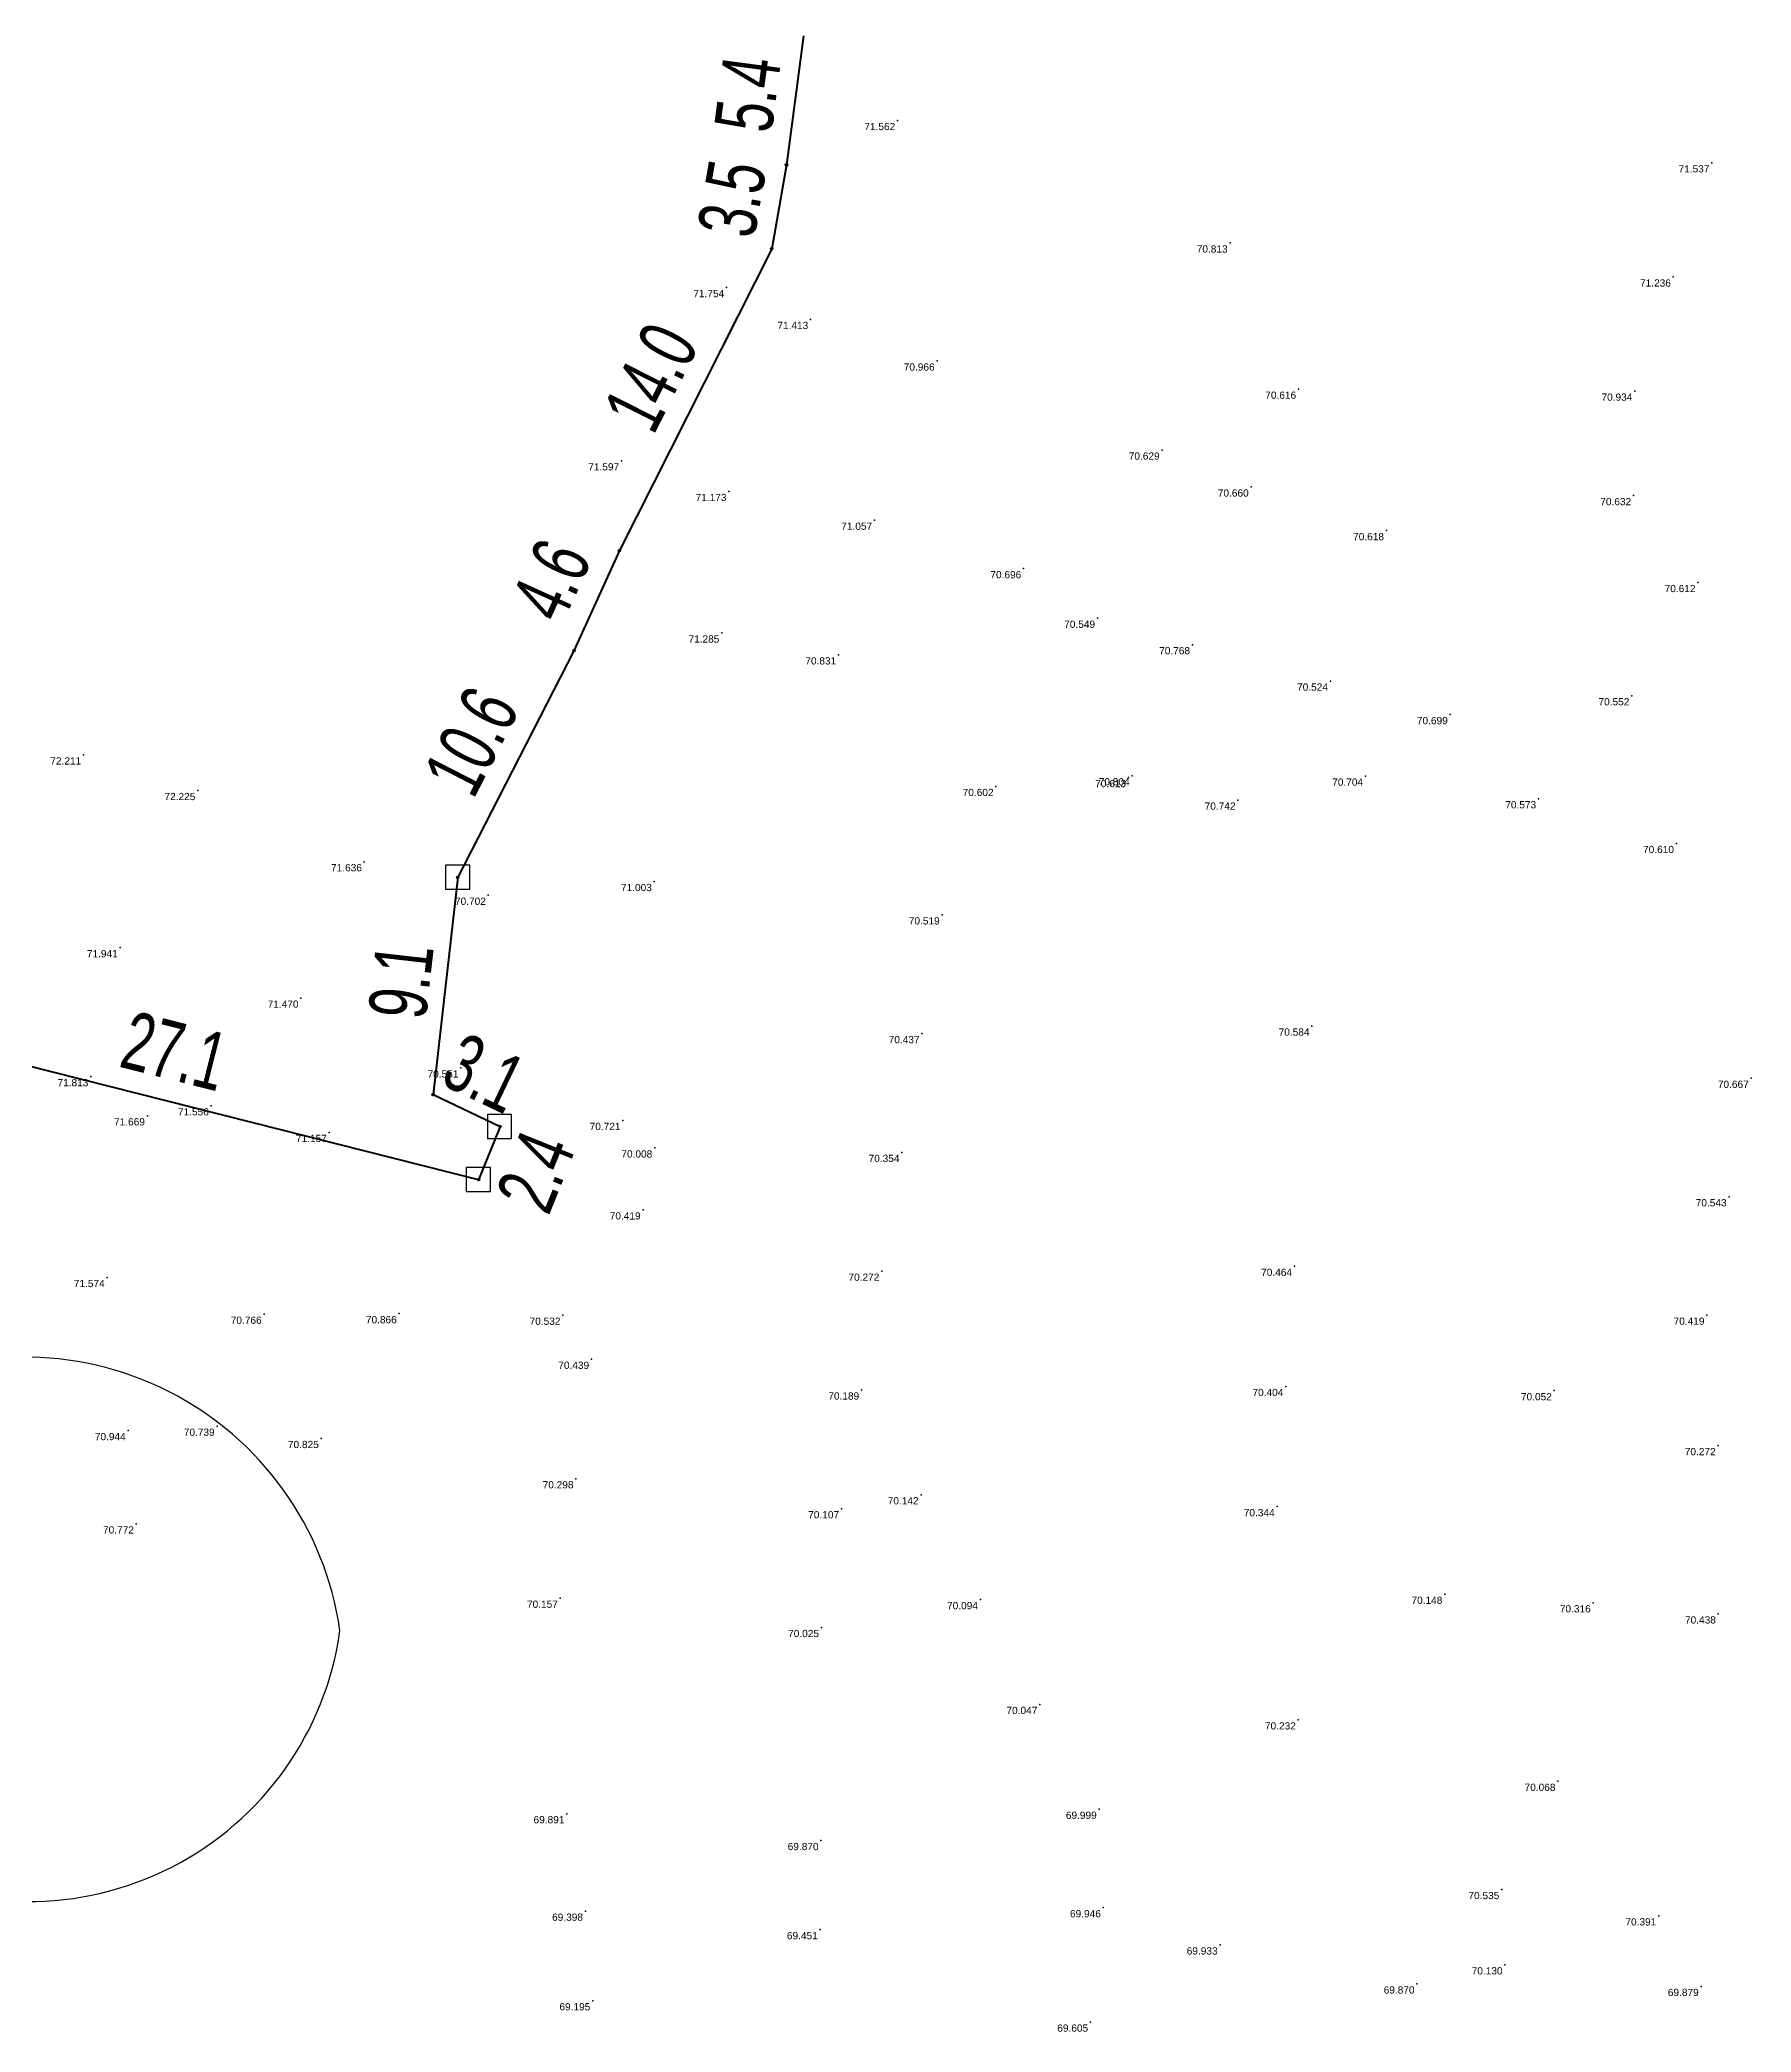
# Model space of a CAD drawing. Header units: millimetres. Extents: x 706139 to 707011, y 753722 to 954403.
# Drawn here: x 706221.6 to 706292.7, y 953858 to 953940.7 of the extents above; entities that cross this region are included whole.
import ezdxf
from ezdxf.enums import TextEntityAlignment as Align

# ---------------------------------------------------------------- set-up
doc = ezdxf.new("R2010")
doc.units = ezdxf.units.MM
doc.linetypes.add('SOLID_LINE', pattern=[0])
doc.layers.add('BD', color=1, linetype='Continuous', lineweight=40)
doc.layers.add('BD SYMBOL', color=7, linetype='Continuous', lineweight=30)
for name, color, linetype in [('dim', 7, 'Continuous'), ('Height', 7, 'Continuous'), ('SY SYMBOL', 7, 'Continuous')]:
    doc.layers.add(name, color=color, linetype=linetype)
doc.styles.add('DIM', font='ARIALN.TTF', dxfattribs={"width": 0.8, "height": 2.4})
doc.styles.get("Standard").update_dxf_attribs({"font": 'arial.ttf'})
doc.dimstyles.get("Standard").update_dxf_attribs({"dimtxt": 0.18, "dimasz": 0.18, "dimexe": 0.18, "dimexo": 0.0625, "dimgap": 0.09, "dimtad": 0, "dimtih": 1, "dimtoh": 1, "dimdec": 4, "dimzin": 0, "dimdsep": 46, "dimtxsty": 'Standard', "dimcen": 0.09, "dimadec": 0, "dimazin": 0, "dimtfac": 1, "dimtdec": 4, "dimtofl": 0, "dimtmove": 0, "dimatfit": 3, "dimfxl": 1, "dimtolj": 1, "dimtzin": 0, "dimarcsym": 0})

# ---------------------------------------------------------------- blocks, each defined once
blk = doc.blocks.new('BD')
at = {"linetype": 'ByBlock'}
for p, q in [((-0.037, -0.034), (0.037, 0.034)), ((-0.035, 0.035), (0.035, -0.035))]:
    blk.add_line(p, q, dxfattribs=at)
blk.add_circle((0, 0), 0.05)
blk.add_point((0, 0))
blk = doc.blocks.new('SYSTONE')
at = {"color": 6}
blk.add_polyline3d([(-0.256, -0.003, 0), (-0.256, -0.253, 0), (0.244, -0.253, 0), (0.244, 0.247, 0), (-0.256, 0.247, 0), (-0.256, -0.003, 0)], close=True, dxfattribs=at)
blk.add_point((0, 0), dxfattribs=at)
blk = doc.blocks.new('*D195')
at = {"layer": 'Defpoints', "color": 0, "transparency": 16777216}
for p in [(707462.435, 953868.763), (707489.182, 953864.167), (707488.67, 953862.138)]:
    blk.add_point(p, dxfattribs=at)
at = {"layer": 'dim', "color": 0, "transparency": 16777216, "insert": (707476.065, 953867.48), "char_height": 2.4, "attachment_point": 5, "rotation": 345.82766, "style": 'DIM'}
blk.add_mtext('\\A1;27.1', dxfattribs=at)
blk = doc.blocks.new('*D196')
at = {"layer": 'Defpoints', "color": 0, "transparency": 16777216}
for p in [(707489.562, 953864.346), (707491.477, 953863.573), (707488.67, 953862.138)]:
    blk.add_point(p, dxfattribs=at)
at = {"layer": 'dim', "color": 0, "transparency": 16777216, "insert": (707491.031, 953862.469), "char_height": 2.4, "attachment_point": 5, "rotation": 68.00201, "style": 'DIM'}
blk.add_mtext('\\A1;2.4', dxfattribs=at)
blk = doc.blocks.new('*D197')
at = {"layer": 'Defpoints', "color": 0, "transparency": 16777216}
for p in [(707487.524, 953867.212), (707486.788, 953865.671), (707489.562, 953864.346)]:
    blk.add_point(p, dxfattribs=at)
at = {"layer": 'dim', "color": 0, "transparency": 16777216, "insert": (707488.911, 953866.55), "char_height": 2.4, "attachment_point": 5, "rotation": 334.46854, "style": 'DIM'}
blk.add_mtext('\\A1;3.1', dxfattribs=at)
blk = doc.blocks.new('*D198')
at = {"layer": 'Defpoints', "color": 0, "transparency": 16777216}
for p in [(707485.978, 953874.898), (707487.809, 953874.69), (707486.788, 953865.671)]:
    blk.add_point(p, dxfattribs=at)
at = {"layer": 'dim', "color": 0, "transparency": 16777216, "insert": (707485.467, 953870.388), "char_height": 2.4, "attachment_point": 5, "rotation": 83.5413, "style": 'DIM'}
blk.add_mtext('\\A1;9.1', dxfattribs=at)
blk = doc.blocks.new('*D199')
at = {"layer": 'Defpoints', "color": 0, "transparency": 16777216}
for p in [(707490.787, 953885.035), (707492.628, 953884.091), (707487.809, 953874.69)]:
    blk.add_point(p, dxfattribs=at)
at = {"layer": 'dim', "color": 0, "transparency": 16777216, "insert": (707488.378, 953880.334), "char_height": 2.4, "attachment_point": 5, "rotation": 62.86009, "style": 'DIM'}
blk.add_mtext('\\A1;10.6', dxfattribs=at)
blk = doc.blocks.new('*D200')
at = {"layer": 'Defpoints', "color": 0, "transparency": 16777216}
for p in [(707492.635, 953889.101), (707494.516, 953888.246), (707492.628, 953884.091)]:
    blk.add_point(p, dxfattribs=at)
at = {"layer": 'dim', "color": 0, "transparency": 16777216, "insert": (707491.691, 953887.023), "char_height": 2.4, "attachment_point": 5, "rotation": 65.56332, "style": 'DIM'}
blk.add_mtext('\\A1;4.6', dxfattribs=at)
blk = doc.blocks.new('*D201')
at = {"layer": 'Defpoints', "color": 0, "transparency": 16777216}
for p in [(707498.994, 953901.704), (707500.837, 953900.774), (707494.516, 953888.246)]:
    blk.add_point(p, dxfattribs=at)
at = {"layer": 'dim', "color": 0, "transparency": 16777216, "insert": (707495.834, 953895.44), "char_height": 2.4, "attachment_point": 5, "rotation": 63.22678, "style": 'DIM'}
blk.add_mtext('\\A1;14.0', dxfattribs=at)
blk = doc.blocks.new('*D202')
at = {"layer": 'Defpoints', "color": 0, "transparency": 16777216}
for p in [(707499.501, 953904.601), (707501.447, 953904.26), (707500.837, 953900.774)]:
    blk.add_point(p, dxfattribs=at)
at = {"layer": 'dim', "color": 0, "transparency": 16777216, "insert": (707499.196, 953902.858), "char_height": 2.4, "attachment_point": 5, "rotation": 80.07455, "style": 'DIM'}
blk.add_mtext('\\A1;3.5', dxfattribs=at)
blk = doc.blocks.new('*D203')
at = {"layer": 'Defpoints', "color": 0, "transparency": 16777216}
for p in [(707500.203, 953909.88), (707502.16, 953909.619), (707501.447, 953904.26)]:
    blk.add_point(p, dxfattribs=at)
at = {"layer": 'dim', "color": 0, "transparency": 16777216, "insert": (707499.847, 953907.2), "char_height": 2.4, "attachment_point": 5, "rotation": 82.42146, "style": 'DIM'}
blk.add_mtext('\\A1;5.4', dxfattribs=at)
blk = doc.blocks.new('FGHFGH')
at = {"layer": 'BD'}
for p, q in [((707502.15974, 953909.6192), (707501.44674, 953904.2602)), ((707501.44674, 953904.2602), (707500.83674, 953900.7742)), ((707500.83674, 953900.7742), (707494.51574, 953888.2462)), ((707494.51574, 953888.2462), (707492.62774, 953884.0912)), ((707492.62774, 953884.0912), (707487.80874, 953874.6902)), ((707487.80874, 953874.6902), (707486.78774, 953865.6712)), ((707488.66974, 953862.1382), (707462.43474, 953868.7632)), ((707486.78774, 953865.6712), (707489.56174, 953864.3462)), ((707489.56174, 953864.3462), (707488.66974, 953862.1382))]:
    blk.add_line(p, q, dxfattribs=at)
at = {"layer": 'BD SYMBOL'}
for p in [(707501.44674, 953904.2602, 71.683), (707500.83674, 953900.7742, 71.413), (707494.51574, 953888.2462, 71.085), (707492.62774, 953884.0912, 70.834), (707487.80874, 953874.6902, 71.379), (707486.78774, 953865.6712, 70.839), (707489.56174, 953864.3462, 70.559), (707488.66974, 953862.1382, 70.555)]:
    blk.add_blockref('BD', p, dxfattribs=at)
at = {"layer": 'SY SYMBOL', "xscale": 2, "yscale": 2, "zscale": 2}
for p in [(707487.81774, 953874.6982, 71.379), (707489.55474, 953864.3542, 70.542), (707488.67374, 953862.1492, 70.582)]:
    blk.add_blockref('SYSTONE', p, dxfattribs=at)
at = {"layer": 'dim'}
for p1, p2, distance, picture, middle in [((707501.44674, 953904.2602), (707502.15974, 953909.6192), 1.97367, '*D203', (707499.8468, 953907.2)), ((707500.83674, 953900.7742), (707501.44674, 953904.2602), 1.97533, '*D202', (707499.19597, 953902.85768)), ((707494.51574, 953888.2462), (707500.83674, 953900.7742), 2.06392, '*D201', (707495.83358, 953895.43992)), ((707492.62774, 953884.0912), (707494.51574, 953888.2462), 2.06564, '*D200', (707491.69114, 953887.02323)), ((707487.80874, 953874.6902), (707492.62774, 953884.0912), 2.06794, '*D199', (707488.37799, 953880.33402)), ((707486.78774, 953865.6712), (707487.80874, 953874.6902), 1.84293, '*D198', (707485.46701, 953870.38801)), ((707462.43474, 953868.7632), (707488.66974, 953862.1382), 2.09256, '*D195', (707476.06458, 953867.47958)), ((707489.56174, 953864.3462), (707486.78774, 953865.6712), -1.7077, '*D197', (707488.91077, 953866.54964)), ((707488.66974, 953862.1382), (707489.56174, 953864.3462), -2.0652, '*D196', (707491.03058, 953862.46863))]:
    dim = blk.add_aligned_dim(p1=p1, p2=p2, distance=distance, dimstyle='Standard', dxfattribs=at)
    dim.commit()
    dim.dimension.update_dxf_attribs({"geometry": picture, "text_midpoint": middle})

msp = doc.modelspace()

# ---------------------------------------------------------------- linework, layer by layer
msp.add_lwpolyline([(706234.0989, 953874.6405, 0.5205671), (706214.7742, 953884.4286, 0.5205671), (706192.0832, 953886.2628, 0.5205671), (706169.3946, 953884.4009, 0.5205671), (706150.2287, 953874.4831, 0.5205671), (706169.7046, 953864.8251, 0.5205671), (706192.398, 953863.0184, 0.5205671), (706215.0842, 953864.908, 0.5205671)], format="xyb", close=True)
at = {"color": 0, "linetype": 'SOLID_LINE'}
for p in [(706257.239, 953937.315, 71.562), (706291.022, 953935.56, 71.537), (706271.031, 953932.233, 70.813), (706289.424, 953930.822, 71.236), (706250.1437, 953930.3818, 71.7538), (706250.1437, 953930.3818, 71.7538), (706250.1437, 953930.3818, 71.7538), (706253.63, 953929.0598, 71.413), (706253.63, 953929.0598, 71.413), (706253.63, 953929.0598, 71.413), (706258.8741, 953927.3343, 70.9664), (706258.8741, 953927.3343, 70.9664), (706258.8741, 953927.3343, 70.9664), (706273.8759, 953926.1648, 70.6157), (706273.8759, 953926.1648, 70.6157), (706273.8759, 953926.1648, 70.6157), (706287.825, 953926.085, 70.934), (706245.7838, 953923.1905, 71.5974), (706245.7838, 953923.1905, 71.5974), (706245.7838, 953923.1905, 71.5974), (706268.2114, 953923.6385, 70.6286), (706268.2114, 953923.6385, 70.6286), (706268.2114, 953923.6385, 70.6286), (706250.2378, 953921.9195, 71.1732), (706250.2378, 953921.9195, 71.1732), (706250.2378, 953921.9195, 71.1732), (706271.9059, 953922.1044, 70.6601), (706271.9059, 953922.1044, 70.6601), (706271.9059, 953922.1044, 70.6601), (706287.7757, 953921.7472, 70.6324), (706287.7757, 953921.7472, 70.6324), (706287.7757, 953921.7472, 70.6324), (706256.2819, 953920.7267, 71.057), (706256.2819, 953920.7267, 71.057), (706256.2819, 953920.7267, 71.057), (706277.5198, 953920.2943, 70.6179), (706277.5198, 953920.2943, 70.6179), (706277.5198, 953920.2943, 70.6179), (706262.4681, 953918.7147, 70.6961), (706262.4681, 953918.7147, 70.6961), (706262.4681, 953918.7147, 70.6961), (706290.4462, 953918.1397, 70.612), (706290.4462, 953918.1397, 70.612), (706290.4462, 953918.1397, 70.612), (706265.5319, 953916.6578, 70.5487), (706265.5319, 953916.6578, 70.5487), (706265.5319, 953916.6578, 70.5487), (706249.9411, 953916.045, 71.285), (706249.9411, 953916.045, 71.285), (706249.9411, 953916.045, 71.285), (706254.7901, 953915.137, 70.8311), (706254.7901, 953915.137, 70.8311), (706254.7901, 953915.137, 70.8311), (706269.4723, 953915.5593, 70.7683), (706269.4723, 953915.5593, 70.7683), (706269.4723, 953915.5593, 70.7683), (706275.1945, 953914.0494, 70.5241), (706275.1945, 953914.0494, 70.5241), (706275.1945, 953914.0494, 70.5241), (706287.7011, 953913.4416, 70.5525), (706287.7011, 953913.4416, 70.5525), (706287.7011, 953913.4416, 70.5525), (706280.167, 953912.6572, 70.6991), (706280.167, 953912.6572, 70.6991), (706280.167, 953912.6572, 70.6991), (706223.4622, 953910.985, 72.2109), (706266.8152, 953910.0447, 70.6133), (706266.8152, 953910.0447, 70.6133), (706266.8152, 953910.0447, 70.6133), (706266.9662, 953910.1205, 70.8037), (706266.9662, 953910.1205, 70.8037), (706266.9662, 953910.1205, 70.8037), (706276.6523, 953910.1055, 70.7037), (706276.6523, 953910.1055, 70.7037), (706276.6523, 953910.1055, 70.7037), (706228.1981, 953909.5073, 72.2253), (706261.3187, 953909.6755, 70.6015), (706261.3187, 953909.6755, 70.6015), (706261.3187, 953909.6755, 70.6015), (706271.3597, 953909.1117, 70.742), (706271.3597, 953909.1117, 70.742), (706271.3597, 953909.1117, 70.742), (706283.8342, 953909.1661, 70.5734), (706283.8342, 953909.1661, 70.5734), (706283.8342, 953909.1661, 70.5734), (706289.5515, 953907.3088, 70.6096), (706289.5515, 953907.3088, 70.6096), (706289.5515, 953907.3088, 70.6096), (706235.1101, 953906.5517, 71.6358), (706240.2536, 953905.1586, 70.7023), (706247.141, 953905.73, 71.003), (706259.084, 953904.346, 70.519), (706224.9795, 953902.9841, 71.9405), (706232.4811, 953900.8904, 71.4697), (706258.249, 953899.416, 70.437), (706274.429, 953899.732, 70.584), (706223.7593, 953897.6303, 71.8134), (706239.1139, 953897.9901, 70.5513), (706292.654, 953897.562, 70.667), (706226.1064, 953896.0055, 71.6686), (706228.7581, 953896.4207, 71.5559), (706233.655, 953895.3184, 71.1567), (706245.841, 953895.815, 70.721), (706247.1575, 953894.6705, 70.008), (706257.415, 953894.486, 70.354), (706291.736, 953892.647, 70.543), (706246.6749, 953892.1002, 70.419), (706224.4376, 953889.2936, 71.5736), (706256.58, 953889.556, 70.272), (706273.705, 953889.758, 70.464), (706230.9496, 953887.7704, 70.7659), (706236.5579, 953887.7937, 70.8663), (706243.3488, 953887.7294, 70.5325), (706290.818, 953887.732, 70.419), (706244.541, 953885.9, 70.439), (706255.745, 953884.626, 70.189), (706273.344, 953884.771, 70.404), (706284.4843, 953884.597, 70.0516), (706284.4843, 953884.597, 70.0516), (706284.4843, 953884.597, 70.0516), (706225.3097, 953882.94, 70.9437), (706228.9996, 953883.1227, 70.7392), (706233.3212, 953882.6126, 70.8247), (706291.2816, 953882.3162, 70.272), (706291.2816, 953882.3162, 70.272), (706291.2816, 953882.3162, 70.272), (706243.891, 953880.942, 70.298), (706258.209, 953880.275, 70.142), (706254.91, 953879.696, 70.107), (706272.983, 953879.784, 70.344), (706225.6483, 953879.068, 70.7719), (706279.941, 953876.147, 70.148), (706279.941, 953876.147, 70.148), (706279.941, 953876.147, 70.148), (706243.241, 953875.984, 70.157), (706260.672, 953875.924, 70.094), (706286.0987, 953875.7931, 70.3161), (706286.0987, 953875.7931, 70.3161), (706286.0987, 953875.7931, 70.3161), (706291.2911, 953875.3317, 70.4384), (706291.2911, 953875.3317, 70.4384), (706291.2911, 953875.3317, 70.4384), (706254.076, 953874.767, 70.025), (706263.136, 953871.574, 70.047), (706273.862, 953870.9336, 70.2324), (706273.862, 953870.9336, 70.2324), (706273.862, 953870.9336, 70.2324), (706284.635, 953868.3833, 70.0678), (706284.635, 953868.3833, 70.0678), (706284.635, 953868.3833, 70.0678), (706243.5138, 953867.0395, 69.8908), (706243.5138, 953867.0395, 69.8908), (706243.5138, 953867.0395, 69.8908), (706265.6, 953867.223, 69.999), (706254.0586, 953865.926, 69.8702), (706254.0586, 953865.926, 69.8702), (706254.0586, 953865.926, 69.8702), (706282.3044, 953863.8921, 70.5346), (706282.3044, 953863.8921, 70.5346), (706282.3044, 953863.8921, 70.5346), (706244.283, 953862.994, 69.3983), (706244.283, 953862.994, 69.3983), (706244.283, 953862.994, 69.3983), (706265.7727, 953863.1383, 69.9459), (706265.7727, 953863.1383, 69.9459), (706265.7727, 953863.1383, 69.9459), (706288.8186, 953862.7991, 70.3915), (706288.8186, 953862.7991, 70.3915), (706288.8186, 953862.7991, 70.3915), (706254.0274, 953862.2263, 69.4515), (706254.0274, 953862.2263, 69.4515), (706254.0274, 953862.2263, 69.4515), (706270.6158, 953861.5925, 69.9334), (706270.6158, 953861.5925, 69.9334), (706270.6158, 953861.5925, 69.9334), (706282.4398, 953860.7674, 70.1299), (706282.4398, 953860.7674, 70.1299), (706282.4398, 953860.7674, 70.1299), (706278.7885, 953859.9725, 69.8702), (706278.7885, 953859.9725, 69.8702), (706278.7885, 953859.9725, 69.8702), (706290.5791, 953859.8689, 69.879), (706290.5791, 953859.8689, 69.879), (706290.5791, 953859.8689, 69.879), (706244.587, 953859.2755, 69.1949), (706244.587, 953859.2755, 69.1949), (706244.587, 953859.2755, 69.1949), (706265.2446, 953858.3912, 69.6049), (706265.2446, 953858.3912, 69.6049), (706265.2446, 953858.3912, 69.6049)]:
    msp.add_point(p, dxfattribs=at)

# ---------------------------------------------------------------- block references
msp.add_blockref('FGHFGH', (-1248.8207, 31.2158))

# ---------------------------------------------------------------- texts
at = {"layer": 'Height', "color": 4, "linetype": 'SOLID_LINE'}
for s, p in [('71.562', (706257.139, 953937.215, 71.562)), ('71.537', (706290.922, 953935.46, 71.537)), ('70.813', (706270.931, 953932.133, 70.813)), ('71.236', (706289.324, 953930.722, 71.236)), ('71.754', (706250.0437, 953930.2818, 71.7538)), ('71.754', (706250.0437, 953930.2818, 71.7538)), ('71.754', (706250.0437, 953930.2818, 71.7538)), ('71.413', (706253.53, 953928.9598, 71.413)), ('71.413', (706253.53, 953928.9598, 71.413)), ('71.413', (706253.53, 953928.9598, 71.413)), ('70.966', (706258.7741, 953927.2343, 70.9664)), ('70.966', (706258.7741, 953927.2343, 70.9664)), ('70.966', (706258.7741, 953927.2343, 70.9664)), ('70.616', (706273.7759, 953926.0648, 70.6157)), ('70.616', (706273.7759, 953926.0648, 70.6157)), ('70.616', (706273.7759, 953926.0648, 70.6157)), ('70.934', (706287.725, 953925.985, 70.934)), ('70.629', (706268.1114, 953923.5385, 70.6286)), ('70.629', (706268.1114, 953923.5385, 70.6286)), ('70.629', (706268.1114, 953923.5385, 70.6286)), ('71.597', (706245.6838, 953923.0905, 71.5974)), ('71.597', (706245.6838, 953923.0905, 71.5974)), ('71.597', (706245.6838, 953923.0905, 71.5974)), ('71.173', (706250.1378, 953921.8195, 71.1732)), ('71.173', (706250.1378, 953921.8195, 71.1732)), ('71.173', (706250.1378, 953921.8195, 71.1732)), ('70.660', (706271.8059, 953922.0044, 70.6601)), ('70.660', (706271.8059, 953922.0044, 70.6601)), ('70.660', (706271.8059, 953922.0044, 70.6601)), ('70.632', (706287.6757, 953921.6472, 70.6324)), ('70.632', (706287.6757, 953921.6472, 70.6324)), ('70.632', (706287.6757, 953921.6472, 70.6324)), ('71.057', (706256.1819, 953920.6267, 71.057)), ('71.057', (706256.1819, 953920.6267, 71.057)), ('71.057', (706256.1819, 953920.6267, 71.057)), ('70.618', (706277.4198, 953920.1943, 70.6179)), ('70.618', (706277.4198, 953920.1943, 70.6179)), ('70.618', (706277.4198, 953920.1943, 70.6179)), ('70.696', (706262.3681, 953918.6147, 70.6961)), ('70.696', (706262.3681, 953918.6147, 70.6961)), ('70.696', (706262.3681, 953918.6147, 70.6961)), ('70.612', (706290.3462, 953918.0397, 70.612)), ('70.612', (706290.3462, 953918.0397, 70.612)), ('70.612', (706290.3462, 953918.0397, 70.612)), ('70.549', (706265.4319, 953916.5578, 70.5487)), ('70.549', (706265.4319, 953916.5578, 70.5487)), ('70.549', (706265.4319, 953916.5578, 70.5487)), ('71.285', (706249.8411, 953915.945, 71.285)), ('71.285', (706249.8411, 953915.945, 71.285)), ('71.285', (706249.8411, 953915.945, 71.285)), ('70.831', (706254.6901, 953915.037, 70.8311)), ('70.831', (706254.6901, 953915.037, 70.8311)), ('70.831', (706254.6901, 953915.037, 70.8311)), ('70.768', (706269.3723, 953915.4593, 70.7683)), ('70.768', (706269.3723, 953915.4593, 70.7683)), ('70.768', (706269.3723, 953915.4593, 70.7683)), ('70.524', (706275.0945, 953913.9494, 70.5241)), ('70.524', (706275.0945, 953913.9494, 70.5241)), ('70.524', (706275.0945, 953913.9494, 70.5241)), ('70.552', (706287.6011, 953913.3416, 70.5525)), ('70.552', (706287.6011, 953913.3416, 70.5525)), ('70.552', (706287.6011, 953913.3416, 70.5525)), ('70.699', (706280.067, 953912.5572, 70.6991)), ('70.699', (706280.067, 953912.5572, 70.6991)), ('70.699', (706280.067, 953912.5572, 70.6991)), ('72.211', (706223.3622, 953910.885, 72.2109)), ('70.613', (706266.7152, 953909.9447, 70.6133)), ('70.613', (706266.7152, 953909.9447, 70.6133)), ('70.613', (706266.7152, 953909.9447, 70.6133)), ('70.804', (706266.8662, 953910.0205, 70.8037)), ('70.804', (706266.8662, 953910.0205, 70.8037)), ('70.804', (706266.8662, 953910.0205, 70.8037)), ('70.704', (706276.5523, 953910.0055, 70.7037)), ('70.704', (706276.5523, 953910.0055, 70.7037)), ('70.704', (706276.5523, 953910.0055, 70.7037)), ('72.225', (706228.0981, 953909.4073, 72.2253)), ('70.602', (706261.2187, 953909.5755, 70.6015)), ('70.602', (706261.2187, 953909.5755, 70.6015)), ('70.602', (706261.2187, 953909.5755, 70.6015)), ('70.573', (706283.7342, 953909.0661, 70.5734)), ('70.573', (706283.7342, 953909.0661, 70.5734)), ('70.573', (706283.7342, 953909.0661, 70.5734)), ('70.742', (706271.2597, 953909.0117, 70.742)), ('70.742', (706271.2597, 953909.0117, 70.742)), ('70.742', (706271.2597, 953909.0117, 70.742)), ('70.610', (706289.4515, 953907.2088, 70.6096)), ('70.610', (706289.4515, 953907.2088, 70.6096)), ('70.610', (706289.4515, 953907.2088, 70.6096)), ('71.636', (706235.0101, 953906.4517, 71.6358)), ('70.702', (706240.1536, 953905.0586, 70.7023)), ('71.003', (706247.041, 953905.63, 71.003)), ('70.519', (706258.984, 953904.246, 70.519)), ('71.941', (706224.8795, 953902.8841, 71.9405)), ('71.470', (706232.3811, 953900.7904, 71.4697)), ('70.437', (706258.149, 953899.316, 70.437)), ('70.584', (706274.329, 953899.632, 70.584)), ('71.813', (706223.6593, 953897.5303, 71.8134)), ('70.551', (706239.0139, 953897.8901, 70.5513)), ('70.667', (706292.554, 953897.462, 70.667)), ('71.669', (706226.0064, 953895.9055, 71.6686)), ('71.556', (706228.6581, 953896.3207, 71.5559)), ('71.157', (706233.555, 953895.2184, 71.1567)), ('70.721', (706245.741, 953895.715, 70.721)), ('70.008', (706247.0575, 953894.5705, 70.008)), ('70.354', (706257.315, 953894.386, 70.354)), ('70.543', (706291.636, 953892.547, 70.543)), ('70.419', (706246.5749, 953892.0002, 70.419)), ('70.272', (706256.48, 953889.456, 70.272)), ('70.464', (706273.605, 953889.658, 70.464)), ('71.574', (706224.3376, 953889.1936, 71.5736)), ('70.766', (706230.8496, 953887.6704, 70.7659)), ('70.866', (706236.4579, 953887.6937, 70.8663)), ('70.532', (706243.2488, 953887.6294, 70.5325)), ('70.419', (706290.718, 953887.632, 70.419)), ('70.439', (706244.441, 953885.8, 70.439)), ('70.189', (706255.645, 953884.526, 70.189)), ('70.404', (706273.244, 953884.671, 70.404)), ('70.052', (706284.3843, 953884.497, 70.0516)), ('70.052', (706284.3843, 953884.497, 70.0516)), ('70.052', (706284.3843, 953884.497, 70.0516)), ('70.944', (706225.2097, 953882.84, 70.9437)), ('70.739', (706228.8996, 953883.0227, 70.7392)), ('70.825', (706233.2212, 953882.5126, 70.8247)), ('70.272', (706291.1816, 953882.2162, 70.272)), ('70.272', (706291.1816, 953882.2162, 70.272)), ('70.272', (706291.1816, 953882.2162, 70.272)), ('70.298', (706243.791, 953880.842, 70.298)), ('70.142', (706258.109, 953880.175, 70.142)), ('70.107', (706254.81, 953879.596, 70.107)), ('70.344', (706272.883, 953879.684, 70.344)), ('70.772', (706225.5483, 953878.968, 70.7719)), ('70.148', (706279.841, 953876.047, 70.148)), ('70.148', (706279.841, 953876.047, 70.148)), ('70.148', (706279.841, 953876.047, 70.148)), ('70.157', (706243.141, 953875.884, 70.157)), ('70.094', (706260.572, 953875.824, 70.094)), ('70.316', (706285.9987, 953875.6931, 70.3161)), ('70.316', (706285.9987, 953875.6931, 70.3161)), ('70.316', (706285.9987, 953875.6931, 70.3161)), ('70.438', (706291.1911, 953875.2317, 70.4384)), ('70.438', (706291.1911, 953875.2317, 70.4384)), ('70.438', (706291.1911, 953875.2317, 70.4384)), ('70.025', (706253.976, 953874.667, 70.025)), ('70.047', (706263.036, 953871.474, 70.047)), ('70.232', (706273.762, 953870.8336, 70.2324)), ('70.232', (706273.762, 953870.8336, 70.2324)), ('70.232', (706273.762, 953870.8336, 70.2324)), ('70.068', (706284.535, 953868.2833, 70.0678)), ('70.068', (706284.535, 953868.2833, 70.0678)), ('70.068', (706284.535, 953868.2833, 70.0678)), ('69.891', (706243.4138, 953866.9395, 69.8908)), ('69.891', (706243.4138, 953866.9395, 69.8908)), ('69.891', (706243.4138, 953866.9395, 69.8908)), ('69.999', (706265.5, 953867.123, 69.999)), ('69.870', (706253.9586, 953865.826, 69.8702)), ('69.870', (706253.9586, 953865.826, 69.8702)), ('69.870', (706253.9586, 953865.826, 69.8702)), ('70.535', (706282.2044, 953863.7921, 70.5346)), ('70.535', (706282.2044, 953863.7921, 70.5346)), ('70.535', (706282.2044, 953863.7921, 70.5346)), ('69.398', (706244.183, 953862.894, 69.3983)), ('69.398', (706244.183, 953862.894, 69.3983)), ('69.398', (706244.183, 953862.894, 69.3983)), ('69.946', (706265.6727, 953863.0383, 69.9459)), ('69.946', (706265.6727, 953863.0383, 69.9459)), ('69.946', (706265.6727, 953863.0383, 69.9459)), ('69.451', (706253.9274, 953862.1263, 69.4515)), ('69.451', (706253.9274, 953862.1263, 69.4515)), ('69.451', (706253.9274, 953862.1263, 69.4515)), ('70.391', (706288.7186, 953862.6991, 70.3915)), ('70.391', (706288.7186, 953862.6991, 70.3915)), ('70.391', (706288.7186, 953862.6991, 70.3915)), ('69.933', (706270.5158, 953861.4925, 69.9334)), ('69.933', (706270.5158, 953861.4925, 69.9334)), ('69.933', (706270.5158, 953861.4925, 69.9334)), ('70.130', (706282.3398, 953860.6674, 70.1299)), ('70.130', (706282.3398, 953860.6674, 70.1299)), ('70.130', (706282.3398, 953860.6674, 70.1299)), ('69.870', (706278.6885, 953859.8725, 69.8702)), ('69.870', (706278.6885, 953859.8725, 69.8702)), ('69.870', (706278.6885, 953859.8725, 69.8702)), ('69.879', (706290.4791, 953859.7689, 69.879)), ('69.879', (706290.4791, 953859.7689, 69.879)), ('69.879', (706290.4791, 953859.7689, 69.879)), ('69.195', (706244.487, 953859.1755, 69.1949)), ('69.195', (706244.487, 953859.1755, 69.1949)), ('69.195', (706244.487, 953859.1755, 69.1949)), ('69.605', (706265.1446, 953858.2912, 69.6049)), ('69.605', (706265.1446, 953858.2912, 69.6049)), ('69.605', (706265.1446, 953858.2912, 69.6049))]:
    msp.add_text(s, height=0.3, dxfattribs=at).set_placement(p, align=Align.TOP_RIGHT)

doc.saveas('drawing.dxf')
